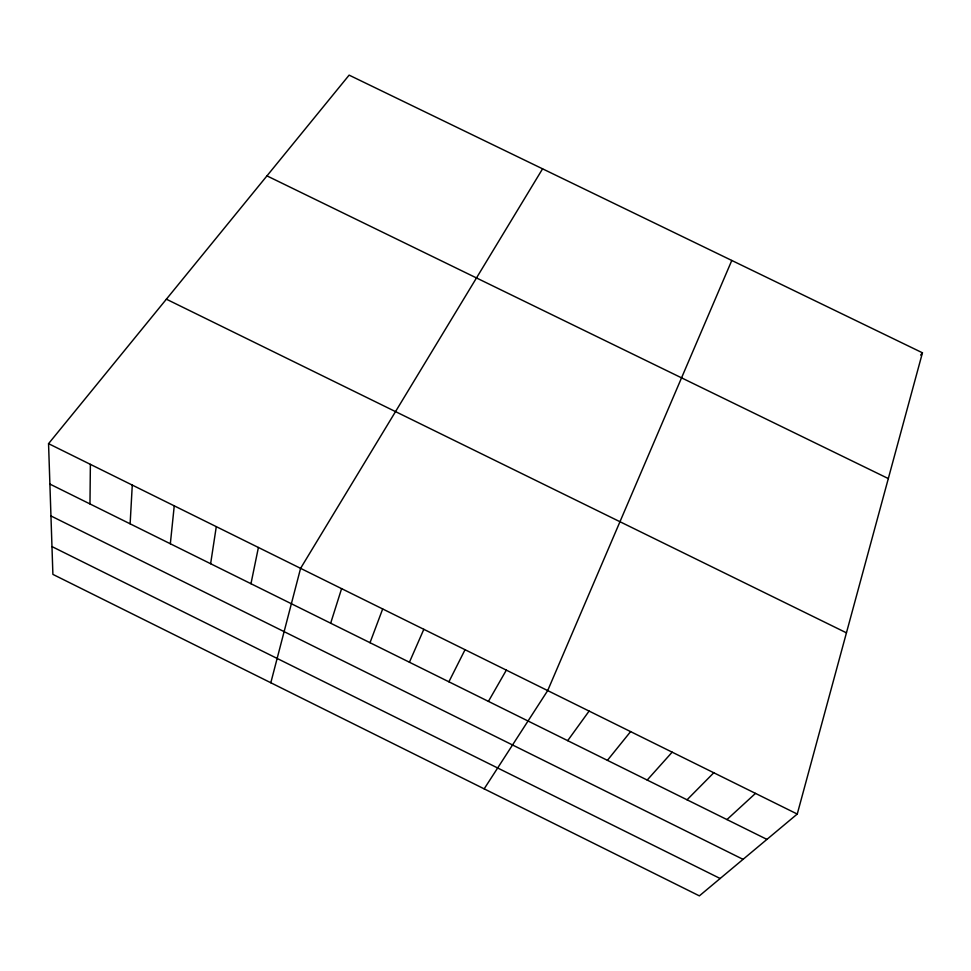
<?xml version="1.0" encoding="UTF-8"?>
<svg xmlns="http://www.w3.org/2000/svg" width="971" height="971" viewBox="0 0 971 971"><rect width="100%" height="100%" fill="white"/><g stroke="black" fill="none" stroke-linecap="round" stroke-linejoin="round"><path stroke-width="1.46" d="M89.975 503.949L90.376 464.356M130.126 523.842L132.274 485.087M170.338 543.772L174.246 505.842M210.622 563.726L216.29 526.646M250.967 583.717L258.407 547.474M270.812 682.759L300.585 568.351L542.583 168.82M797.252 814.05L922.45 352.801L349.123 75.131L48.55 443.662L52.895 574.383L699.363 895.869L797.252 814.05L48.55 443.662M330.662 623.212L341.61 588.632M370.012 642.705L382.683 608.963M731.794 260.459L547.693 690.587L484.165 788.853M409.422 662.234L423.829 629.317M448.893 681.788L465.048 649.708M488.425 701.378L506.34 670.136M567.683 740.655L589.106 711.075M920.629 355.095L922.45 352.801M607.409 760.342L630.604 731.612M647.196 780.053L672.163 752.161M687.055 799.801L713.794 772.758M726.963 819.573L755.487 793.392M266.952 175.872L888.319 478.569M166.381 299.189L846.445 632.837M49.897 484.08L766.944 839.393M50.953 515.953L743.058 859.347M51.973 546.588L720.142 878.5"/></g></svg>
